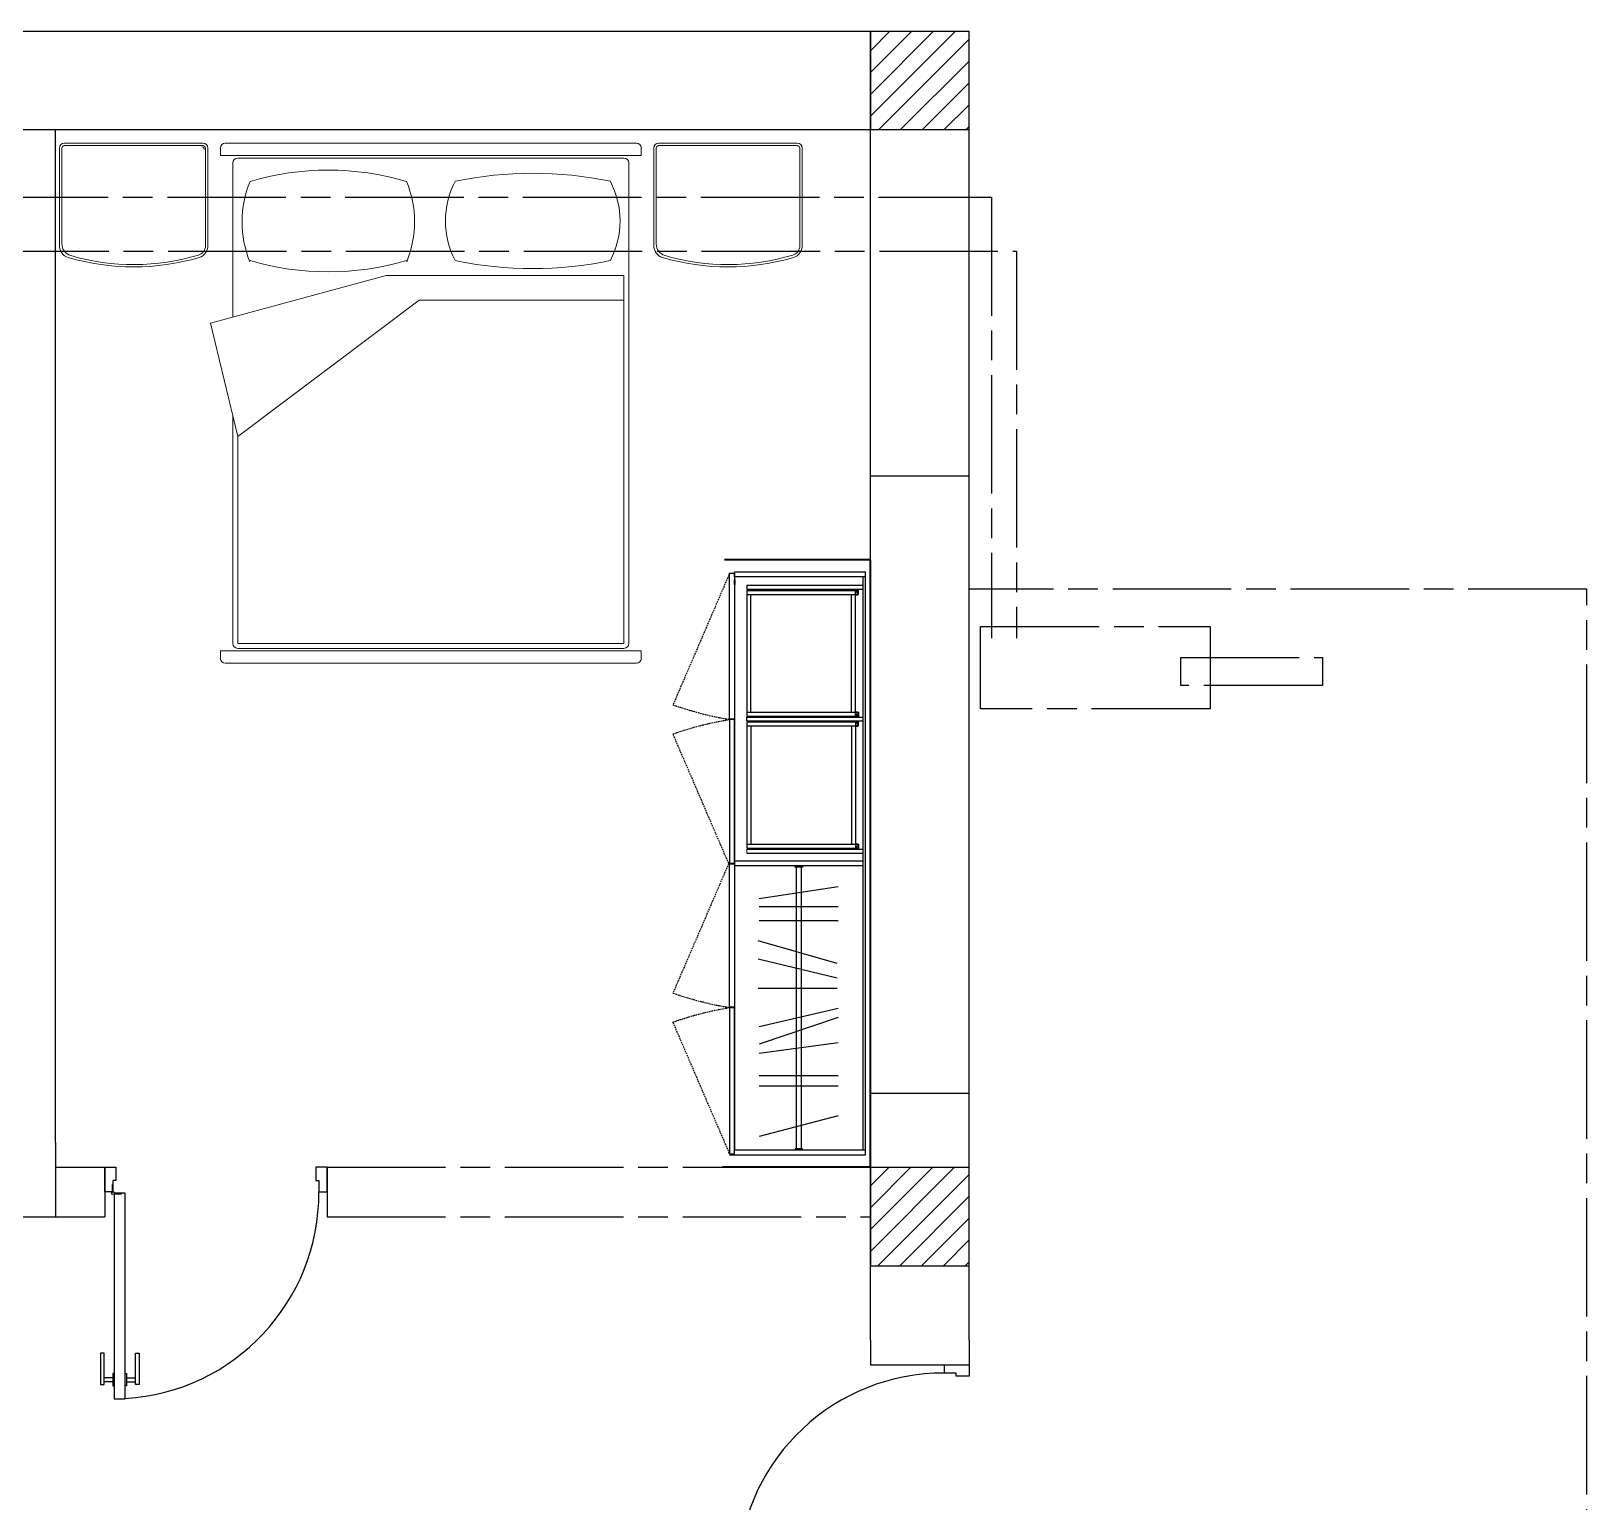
# Model space of a CAD drawing. Header units: inches. Extents: x 5 to 80005, y 6 to 60006.
# Drawn here: x 46626 to 52925, y 8799 to 14754 of the extents above; entities that cross this region are included whole.
import ezdxf

# ---------------------------------------------------------------- set-up
doc = ezdxf.new("R2010")
doc.units = ezdxf.units.IN
doc.header["$MEASUREMENT"] = 0
doc.linetypes.add('ACAD_ISO08W100', pattern=[36, 24, -3, 6, -3])
doc.linetypes.add('CACHE', pattern=[9.525, 6.35, -3.175])
doc.layers.add('4', color=130, linetype='Continuous', lineweight=35)
for name, color, linetype in [('freecads.com', 7, 'Continuous'), ('furn', 34, 'Continuous'), ('wall', 5, 'Continuous'), ('Wood', 45, 'Continuous')]:
    doc.layers.add(name, color=color, linetype=linetype)

# ---------------------------------------------------------------- blocks, each defined once
blk = doc.blocks.new('columnn')
h = blk.add_hatch()
h.set_pattern_fill('ANSI31', color=256, scale=500)
h.set_pattern_definition([(45, (-20875.046, -16891.983), (-44.19417, 44.19417), [])])
h.paths.add_polyline_path([(0, 200), (-200, 200), (-200, 0), (0, 0)])
h.paths.add_polyline_path([(200, 200), (0, 200), (0, 0), (200, 0)])
h.paths.add_polyline_path([(0, 0), (-200, 0), (-200, -200), (0, -200)])
h.paths.add_polyline_path([(200, 0), (0, 0), (0, -200), (200, -200)])
for p, q in [((-200, 200), (-200, -200)), ((-200, 200), (200, 200)), ((200, -200), (200, 200)), ((200, -200), (-200, -200))]:
    blk.add_line(p, q)
blk = doc.blocks.new('bed037')
at = {"color": 7, "linetype": 'Continuous', "lineweight": 18}
for p, q in [((-1483.9, 0), (-922.4, 0)), ((-832.2, 0), (832.2, 0)), ((922.4, 0), (1483.9, 0)), ((-1503.9, -414.6), (-1503.9, -20.1)), ((-1493.9, -407.1), (-1493.9, -20.1)), ((-1483.9, -10), (-922.4, -10)), ((-912.4, -20.1), (-912.4, -414.6)), ((-902.4, -20.1), (-902.4, -414.6)), ((-852.2, -20.1), (-852.2, -50.1)), ((-852.2, -50.1), (852.2, -50.1)), ((-782.1, -60.2), (782.1, -60.2)), ((852.2, -20.1), (852.2, -50.1)), ((902.4, -414.6), (902.4, -20.1)), ((912.4, -407.1), (912.4, -20.1)), ((922.4, -10), (1483.9, -10)), ((1493.9, -20.1), (1493.9, -414.6)), ((1503.9, -20.1), (1503.9, -414.6)), ((-802.1, -80.2), (-802.1, -704.6)), ((802.1, -80.2), (802.1, -2025.3)), ((-180.5, -535.7), (-892.5, -729.1)), ((-180.5, -535.7), (782.1, -535.7)), ((782.1, -535.7), (782.1, -2025.3)), ((-46.8, -636), (-782.1, -1187.5)), ((-46.8, -636), (782.1, -636)), ((-782.1, -1187.5), (-892.5, -729.1)), ((-802.1, -1104.3), (-802.1, -2025.3)), ((-782.1, -1187.5), (-782.1, -2025.3)), ((-852.2, -2055.4), (852.2, -2055.4)), ((-852.2, -2055.4), (-852.2, -2085.5)), ((-782.1, -2025.3), (782.1, -2025.3)), ((-782.1, -2045.4), (782.1, -2045.4)), ((852.2, -2055.4), (852.2, -2085.5)), ((-832.2, -2105.5), (832.2, -2105.5))]:
    blk.add_line(p, q, dxfattribs=at)
for centre, radius, start, end in [((-1483.9, -20.1), 20.1, 90, 180), ((-922.4, -20.1), 20.1, 0, 90), ((-832.2, -20.1), 20.1, 90, 180), ((832.2, -20.1), 20.1, 0, 90), ((922.4, -20.1), 20.1, 90, 180), ((1483.9, -20.1), 20.1, 0, 90), ((-1483.9, -20.1), 10, 90, 180), ((-927.4, -25.1), 10, 0, 90), ((-922.4, -20.1), 10, 0, 90), ((-782.1, -80.2), 20.1, 90, 180), ((782.1, -80.2), 20.1, 0, 90), ((922.4, -20.1), 10, 90, 180), ((1483.9, -20.1), 10, 0, 90), ((-415.3, -1239.3), 1130.1, 73.71941, 106.28059), ((412.7, -1655.5), 1533.6, 78.17606, 101.82394), ((-336, -318.2), 428.5, 157.54258, 202.17181), ((-494.5, -318.2), 428.5, 337.82819, 22.45742), ((406.3, -315), 347.1, 152.46428, 207.53572), ((419.1, -315), 347.1, 332.46428, 27.53572), ((-1453.8, -414.6), 50.1, 180, 253.39845), ((-1443.8, -407.1), 50.1, 180, 253.89153), ((-952.5, -414.6), 40.1, 286.60155, 0), ((-952.5, -414.6), 50.1, 286.60155, 0), ((952.5, -414.6), 50.1, 180, 253.39845), ((962.5, -407.1), 50.1, 180, 253.89153), ((1453.8, -414.6), 40.1, 286.60155, 0), ((1453.8, -414.6), 50.1, 286.60155, 0), ((-1203.2, 426.1), 927.4, 253.39845, 286.60155), ((-1203.2, 426.1), 917.4, 253.89153, 286.60155), ((-415.3, 609.3), 1130.1, 253.71941, 286.28059), ((412.7, 1025.6), 1533.6, 258.17606, 281.82394), ((1203.2, 426.1), 927.4, 253.39845, 286.60155), ((1203.2, 426.1), 917.4, 253.89153, 286.60155), ((-782.1, -2025.3), 20.1, 180, 270), ((782.1, -2025.3), 20.1, 270, 0), ((-832.2, -2085.5), 20.1, 180, 270), ((832.2, -2085.5), 20.1, 270, 0)]:
    blk.add_arc(centre, radius, start, end, dxfattribs=at)

msp = doc.modelspace()

# ---------------------------------------------------------------- linework, layer by layer
for p, q in [((40424.29238, 14753.79966), (50024.29238, 14753.79966)), ((50024.29238, 9453.79966), (50024.29238, 14753.79966)), ((50424.29238, 14353.79966), (40024.29238, 14353.79966)), ((50024.29238, 14353.79966), (40424.29238, 14353.79966)), ((46724.29238, 10253.79966), (46724.29238, 14353.79966)), ((50024.29238, 9453.79966), (50024.29238, 14353.79966)), ((50424.29238, 9453.79966), (50424.29238, 14353.79966)), ((50024.29238, 9353.79966), (50424.29238, 9353.79966))]:
    msp.add_line(p, q)
at = {"color": 7, "linetype": 'ACAD_ISO08W100', "ltscale": 20, "true_color": 0xffffff}
for p, q in [((50024.29238, 10153.79966), (50024.29238, 14353.79966)), ((46724.29238, 10253.79966), (46724.29238, 9953.79966)), ((46724.29238, 10153.79966), (46924.29238, 10153.79966)), ((46924.29238, 10153.79966), (46924.29238, 9953.79966)), ((47824.29238, 10153.79966), (50024.29238, 10153.79966)), ((47824.29238, 10153.79966), (47824.29238, 9953.79966)), ((46524.29238, 9953.79966), (46924.29238, 9953.79966)), ((47824.29238, 9953.79966), (50024.29238, 9953.79966)), ((50024.29238, 9453.79966), (50024.29238, 9353.79966)), ((50424.29238, 9453.79966), (50424.29238, 9353.79966))]:
    msp.add_line(p, q, dxfattribs=at)
at = {"color": 4, "linetype": 'ACAD_ISO08W100', "ltscale": 20}
for p, q in [((46457.79238, 14081.29966), (50515.29238, 14081.29966)), ((50515.29238, 14081.29966), (50515.29238, 12295.79966))]:
    msp.add_line(p, q, dxfattribs=at)
at = {"color": 1, "linetype": 'ACAD_ISO08W100', "ltscale": 20}
for p, q in [((46460.79238, 13862.79966), (50615.29238, 13862.79966)), ((50615.29238, 13862.79966), (50615.29238, 12295.79966))]:
    msp.add_line(p, q, dxfattribs=at)
at = {"color": 7, "linetype": 'ACAD_ISO08W100', "ltscale": 20}
for p, q in [((50024.29238, 12953.79966), (50424.29238, 12953.79966)), ((52925.29238, 12494.29966), (50424.29238, 12494.29966)), ((52925.29238, 5949.29966), (52925.29238, 12494.29966)), ((50024.29238, 10453.79966), (50424.29238, 10453.79966)), ((50024.29238, 10153.79966), (50424.29238, 10153.79966))]:
    msp.add_line(p, q, dxfattribs=at)
at = {"color": 0, "linetype": 'ACAD_ISO08W100', "ltscale": 20}
for points in [[(50470.79238, 12343.79966), (51399.79238, 12343.79966), (51399.79238, 12010.29966), (50470.79238, 12010.29966)], [(51280.79238, 12217.79966), (51854.29238, 12217.79966), (51854.29238, 12104.79966), (51280.79238, 12104.79966)]]:
    msp.add_lwpolyline(points, close=True, dxfattribs=at)
at = {"layer": '4', "color": 7, "linetype": 'ByBlock', "lineweight": 35}
msp.add_line((49474.29238, 12532.79966), (49474.29238, 12512.29966), dxfattribs=at)
at = {"layer": '4', "color": 7}
for p, q in [((49524.29238, 12491.47075), (49974.29238, 12491.47075)), ((49964.29238, 12489.47075), (49974.29238, 12489.47075)), ((49964.29238, 12473.47075), (49974.29238, 12473.47075)), ((49974.29238, 12473.47075), (49974.29238, 12493.47075)), ((49524.29238, 11978.79966), (49974.29238, 11978.79966)), ((49964.29238, 11996.79966), (49974.29238, 11996.79966)), ((49964.29238, 11980.79966), (49974.29238, 11980.79966)), ((49974.29238, 11996.79966), (49974.29238, 11976.79966)), ((49524.29238, 11958.79866), (49974.29238, 11958.79866)), ((49964.29238, 11956.79866), (49974.29238, 11956.79866)), ((49964.29238, 11940.79866), (49974.29238, 11940.79866)), ((49974.29238, 11940.79866), (49974.29238, 11960.79866)), ((49524.29238, 11444.12857), (49974.29238, 11444.12857)), ((49964.29238, 11462.12857), (49974.29238, 11462.12857)), ((49964.29238, 11446.12857), (49974.29238, 11446.12857)), ((49974.29238, 11462.12857), (49974.29238, 11442.12857))]:
    msp.add_line(p, q, dxfattribs=at)
for centre in [(49965.40441, 12483.47075), (49965.40441, 11950.79866)]:
    msp.add_ellipse(centre, major_axis=(0.78633, 0.78633), ratio=1, start_param=3.926990817, end_param=7.0685834706, dxfattribs=at)
at = {"layer": '4', "color": 7, "extrusion": (0, 0, -1)}
for centre in [(49965.40441, 11986.79966), (49965.40441, 11452.12857)]:
    msp.add_ellipse(centre, major_axis=(0.78633, -0.78633), ratio=1, start_param=3.926990817, end_param=7.0685834706, dxfattribs=at)
at = {"layer": 'freecads.com'}
for p, q in [((46924.29238, 10053.79966), (46924.29238, 10153.79966)), ((46924.29238, 10153.79966), (46969.29238, 10153.79966)), ((46969.29238, 10153.79966), (46969.29238, 10100.79966)), ((47824.29238, 10153.79966), (47779.29238, 10153.79966)), ((47779.29238, 10153.79966), (47779.29238, 10100.79966)), ((47824.29238, 10053.79966), (47824.29238, 10153.79966)), ((46955.29238, 10053.79966), (46955.29238, 10083.79966)), ((46955.29238, 10083.79966), (46957.29238, 10083.79966)), ((46969.29238, 10100.79966), (46957.29238, 10100.79966)), ((46957.29238, 10100.79966), (46957.29238, 10053.79966)), ((46957.29238, 10083.79966), (46957.29238, 10053.79966)), ((47779.29238, 10100.79966), (47791.29238, 10100.79966)), ((47791.29238, 10100.79966), (47791.29238, 10053.79966)), ((46957.29238, 10053.79966), (46924.29238, 10053.79966)), ((46957.29238, 10053.79966), (46955.29238, 10053.79966)), ((46962.6457, 10048.44633), (46962.6457, 9216.07214)), ((47007.6457, 10048.44633), (46962.6457, 10048.44633)), ((46992.6457, 10048.44633), (46962.6457, 10048.44633)), ((46962.6457, 10048.44633), (46962.6457, 10046.44633)), ((46962.6457, 10046.44633), (46992.6457, 10046.44633)), ((46992.6457, 10046.44633), (46992.6457, 10048.44633)), ((47007.6457, 9216.07214), (47007.6457, 10048.44633)), ((47791.29238, 10053.79966), (47824.29238, 10053.79966)), ((46921.6457, 9401.35484), (46906.6457, 9401.35484)), ((46906.6457, 9401.35484), (46906.6457, 9273.85994)), ((46921.6457, 9273.85994), (46921.6457, 9401.35484)), ((47048.6457, 9273.85994), (47048.6457, 9401.35484)), ((47048.6457, 9401.35484), (47063.6457, 9401.35484)), ((47063.6457, 9401.35484), (47063.6457, 9273.85994)), ((50324.29238, 9320.79966), (50324.29238, 9353.79966)), ((50424.29238, 9353.79966), (50424.29238, 9308.79966)), ((50424.29238, 9353.79966), (50424.29238, 9308.79966)), ((46906.6457, 9273.85994), (46921.6457, 9273.85994)), ((46957.6457, 9300.85484), (46921.6457, 9300.85484)), ((46957.6457, 9285.85484), (46921.6457, 9285.85484)), ((46962.6457, 9318.35484), (46957.6457, 9318.35484)), ((46957.6457, 9318.35484), (46957.6457, 9268.35484)), ((46957.6457, 9268.35484), (46962.6457, 9268.35484)), ((46962.6457, 9268.35484), (46962.6457, 9318.35484)), ((47007.6457, 9268.35484), (47007.6457, 9318.35484)), ((47007.6457, 9318.35484), (47012.6457, 9318.35484)), ((47012.6457, 9268.35484), (47007.6457, 9268.35484)), ((47012.6457, 9318.35484), (47012.6457, 9268.35484)), ((47012.6457, 9300.85484), (47048.6457, 9300.85484)), ((47012.6457, 9285.85484), (47048.6457, 9285.85484)), ((47063.6457, 9273.85994), (47048.6457, 9273.85994)), ((50371.29238, 9320.79966), (50324.29238, 9320.79966)), ((50371.29238, 9308.79966), (50371.29238, 9320.79966)), ((50424.29238, 9308.79966), (50371.29238, 9308.79966)), ((46962.6457, 9216.07214), (47007.6457, 9216.07214))]:
    msp.add_line(p, q, dxfattribs=at)
msp.add_circle((46958.29238, 10049.44633), 6, dxfattribs=at)
for centre, start, end in [((46958.29238, 10049.44633), 273.396586374, 0.29943685), ((50319.93906, 8487.79966), 89.700563157, 176.603413626)]:
    msp.add_arc(centre, 833.01138, start, end, dxfattribs=at)
at = {"layer": 'furn', "color": 7, "linetype": 'CACHE'}
for p, q in [((49454.29238, 12558.79966), (49225.02865, 12025.99435)), ((49454.29238, 11375.45748), (49225.02865, 11908.26279)), ((49454.29238, 11392.14184), (49225.02865, 10859.33653)), ((49454.29238, 10208.79966), (49225.02865, 10741.60497))]:
    msp.add_line(p, q, dxfattribs=at)
at = {"layer": 'furn', "color": 7}
for p, q in [((50004.29238, 12563.79966), (49474.29238, 12563.79966)), ((49474.29238, 12543.79966), (49474.29238, 12563.79966)), ((49474.29238, 12543.79966), (49474.29238, 10223.79966)), ((50004.29238, 12543.79966), (49474.29238, 12543.79966)), ((49994.29238, 12543.79966), (49994.29238, 10223.79966)), ((50004.29238, 10203.79966), (50004.29238, 12563.79966)), ((49994.29238, 12509.47075), (49524.29238, 12509.47075)), ((49524.29238, 12509.47075), (49524.29238, 12493.47075)), ((49994.29238, 12493.47075), (49524.29238, 12493.47075)), ((49524.29238, 12489.47075), (49964.29238, 12489.47075)), ((49524.29238, 12489.47075), (49524.29238, 11980.79966)), ((49524.29238, 12473.47075), (49964.29238, 12473.47075)), ((49540.29238, 11996.79966), (49540.29238, 12473.47075)), ((49948.29238, 11996.79966), (49948.29238, 12473.47075)), ((49964.29238, 11980.79966), (49964.29238, 12489.47075)), ((49524.29238, 11996.79966), (49964.29238, 11996.79966)), ((49524.29238, 11980.79966), (49964.29238, 11980.79966)), ((49524.29238, 11960.79966), (49524.29238, 11976.79966)), ((49524.29238, 11976.79966), (49994.29238, 11976.79966)), ((49540.29238, 11976.79966), (49994.29238, 11976.79966)), ((49524.29238, 11960.79966), (49994.29238, 11960.79966)), ((49524.29238, 11956.79866), (49964.29238, 11956.79866)), ((49524.29238, 11954.79966), (49524.29238, 11446.12857)), ((49524.29238, 11940.79866), (49964.29238, 11940.79866)), ((49540.29238, 11960.79966), (49994.29238, 11960.79966)), ((49540.29238, 11940.79866), (49540.29238, 11462.12857)), ((49948.29238, 11940.79866), (49948.29238, 11462.12857)), ((49964.29238, 11956.79866), (49964.29238, 11446.12857)), ((49524.29238, 11462.12857), (49964.29238, 11462.12857)), ((49524.29238, 11446.12857), (49964.29238, 11446.12857)), ((49524.29238, 11442.12857), (49994.29238, 11442.12857)), ((49524.29238, 11426.12857), (49994.29238, 11426.12857)), ((49994.29238, 11393.79966), (49474.29238, 11393.79966)), ((49994.29238, 11373.79966), (49474.29238, 11373.79966)), ((49724.29238, 11368.79966), (49724.29238, 10228.79966)), ((49744.29238, 11368.79966), (49744.29238, 10228.79966)), ((49894.29238, 11289.68306), (49574.29238, 11240.33135)), ((49894.29238, 11208.60522), (49574.29238, 11208.60522)), ((49894.29238, 11152.20344), (49574.29238, 11152.20344)), ((49889.29238, 10979.47265), (49569.29238, 11071.12559)), ((49889.29238, 10919.54562), (49569.29238, 10997.09823)), ((49889.29238, 10877.24418), (49569.29238, 10877.24418)), ((49894.29238, 10796.29966), (49574.29238, 10722.13897)), ((49894.29238, 10760.91517), (49574.29238, 10651.63665)), ((49574.29238, 10616.38527), (49894.29238, 10658.68671)), ((49894.29238, 10524.73233), (49574.29238, 10524.73233)), ((49894.29238, 10482.43089), (49574.29238, 10482.43089)), ((49894.29238, 10362.57684), (49574.29238, 10277.97396)), ((50004.29238, 10223.79966), (49474.29238, 10223.79966)), ((49454.29238, 10203.79966), (50004.29238, 10203.79966))]:
    msp.add_line(p, q, dxfattribs=at)
for points in [[(49474.29238, 12558.79966), (49474.29238, 11968.12857), (49454.29238, 11968.12857), (49454.29238, 12558.79966)], [(49474.29238, 11384.79966), (49474.29238, 11966.12857), (49454.29238, 11966.12857), (49454.29238, 11384.79966)], [(49474.29238, 11382.79966), (49474.29238, 10801.47075), (49454.29238, 10801.47075), (49454.29238, 11382.79966)], [(49474.29238, 10208.79966), (49474.29238, 10799.47075), (49454.29238, 10799.47075), (49454.29238, 10208.79966)]]:
    msp.add_lwpolyline(points, close=True, dxfattribs=at)
for points in [[(49749.29238, 11373.79966), (49749.29238, 11368.79966), (49719.29238, 11368.79966), (49719.29238, 11373.79966)], [(49749.29238, 10223.79966), (49749.29238, 10228.79966), (49719.29238, 10228.79966), (49719.29238, 10223.79966)]]:
    msp.add_lwpolyline(points, dxfattribs=at)
at = {"layer": 'furn', "color": 7, "linetype": 'CACHE'}
for centre, major_axis, ratio, start_param, end_param in [((48826.16995, 13801.26838), (1196.73093, -1729.30071), 0.5432120822, -0.640028888, -0.4797020192), ((49827.05728, 12634.61056), (545.58523, 1793.8142), 0.8464304664, 3.1041577282, 3.2534036686)]:
    msp.add_ellipse(centre, major_axis=major_axis, ratio=ratio, start_param=start_param, end_param=end_param, dxfattribs=at)
at = {"layer": 'furn', "color": 7, "linetype": 'CACHE', "extrusion": (0, 0, -1)}
for centre, major_axis, ratio, start_param, end_param in [((49827.05728, 10132.98876), (545.58523, -1793.8142), 0.8464304664, 3.1041577282, 3.2534036686), ((48826.16995, 8966.33094), (1196.73093, 1729.30071), 0.5432120822, -0.640028888, -0.4797020192)]:
    msp.add_ellipse(centre, major_axis=major_axis, ratio=ratio, start_param=start_param, end_param=end_param, dxfattribs=at)
at = {"layer": 'wall', "color": 7, "linetype": 'ByBlock', "lineweight": 35}
for p, q in [((50024.29238, 12613.79966), (49433.0163, 12613.79966)), ((50024.29238, 10153.79966), (50024.29238, 12613.79966)), ((50024.29238, 10153.79966), (49425.85309, 10153.79966))]:
    msp.add_line(p, q, dxfattribs=at)
at = {"layer": 'Wood', "color": 7, "linetype": 'ByBlock', "lineweight": 18}
for p, q in [((49474.29238, 11978.79966), (49474.29238, 12558.79966)), ((49474.29238, 12558.79966), (49474.29238, 12454.79966)), ((49524.29238, 11442.12857), (49524.29238, 11426.12857))]:
    msp.add_line(p, q, dxfattribs=at)

# ---------------------------------------------------------------- block references
for p in [(50224.29238, 14553.79966), (50224.29238, 9953.79966)]:
    msp.add_blockref('columnn', p)
at = {"color": 0}
msp.add_blockref('bed037', (48244.6243, 14300.12069), dxfattribs=at)

doc.saveas('drawing.dxf')
